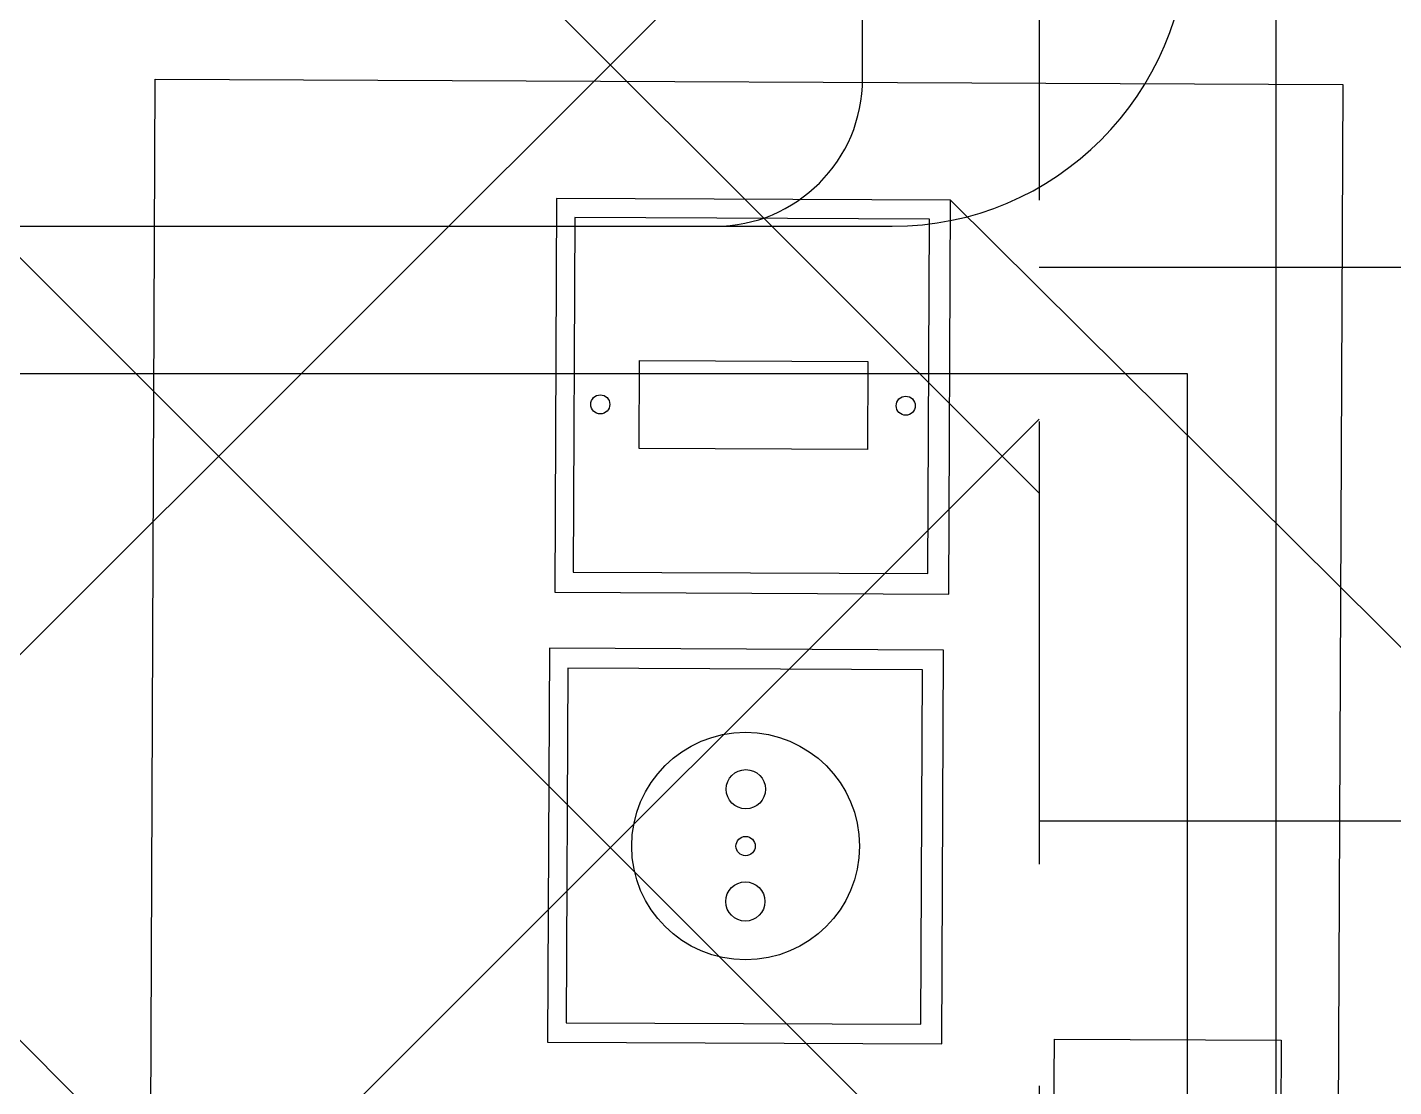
# Model space of a CAD drawing. Header units: inches. Extents: x 567115 to 582893, y 124948 to 133566.
# Drawn here: x 580439.82 to 580486.06, y 130678.51 to 130714.39 of the extents above; entities that cross this region are included whole.
import ezdxf

# ---------------------------------------------------------------- set-up
doc = ezdxf.new("R2010")
doc.units = ezdxf.units.IN
doc.header["$MEASUREMENT"] = 0
doc.linetypes.add('DASHED', pattern=[0.75, 0.5, -0.25])
for name, color, linetype in [('BOARD', 3, 'Continuous'), ('kazeb', 15, 'Continuous'), ('khatchin', 15, 'DASHED'), ('LIGHTING', 3, 'Continuous'), ('LIGHTING WIRE', 4, 'Continuous'), ('mobl', 11, 'Continuous'), ('wall kanaf', 4, 'Continuous'), ('wire', 4, 'Continuous')]:
    doc.layers.add(name, color=color, linetype=linetype)

# ---------------------------------------------------------------- blocks, each defined once
blk = doc.blocks.new('BOARD1')
at = {"layer": 'BOARD', "color": 4}
for p, q in [((-77.345, 2.639), (98.928, 2.639)), ((-77.345, -51.778), (-77.345, 2.639)), ((98.928, -51.778), (-77.345, -51.778))]:
    blk.add_line(p, q, dxfattribs=at)
at = {"layer": 'BOARD'}
for p, q in [((-33.516, -10.387), (-33.516, 0)), ((-33.516, 0), (33.516, 0)), ((33.516, -10.387), (-33.516, -10.387)), ((-71.965, -15.31), (-71.965, -33.374)), ((-53.901, -15.31), (-71.965, -15.31)), ((-53.901, -33.374), (-53.901, -15.31)), ((-51.333, -15.542), (-51.333, -33.606)), ((-33.269, -15.542), (-51.333, -15.542)), ((-33.269, -33.606), (-33.269, -15.542)), ((-71.09, -16.271), (-71.09, -32.529)), ((-54.833, -16.271), (-71.09, -16.271)), ((-54.833, -32.529), (-54.833, -16.271)), ((-50.426, -16.503), (-50.426, -32.761)), ((-34.168, -16.503), (-50.426, -16.503)), ((-34.168, -32.761), (-34.168, -16.503)), ((-71.09, -32.529), (-54.833, -32.529)), ((-50.426, -32.761), (-34.168, -32.761)), ((-71.965, -33.374), (-53.901, -33.374)), ((-51.333, -33.606), (-33.269, -33.606))]:
    blk.add_line(p, q, dxfattribs=at)
at = {"layer": 'BOARD', "color": 30}
for p, q in [((-64.555, -29.537), (-64.555, -19.07)), ((-64.555, -19.07), (-60.509, -19.07)), ((-60.509, -19.07), (-60.509, -29.537)), ((-60.509, -29.537), (-64.555, -29.537))]:
    blk.add_line(p, q, dxfattribs=at)
for centre, radius in [((-62.528, -17.325), 0.437), ((-42.301, -24.574), 5.219), ((-42.301, -24.574), 0.442), ((-62.528, -31.322), 0.437)]:
    blk.add_circle(centre, radius, dxfattribs=at)
at = {"layer": 'BOARD', "color": 2}
for centre in [(-44.909, -24.574), (-39.763, -24.574)]:
    blk.add_circle(centre, 0.9, dxfattribs=at)
blk = doc.blocks.new('FELESH1')
at = {"layer": 'wire', "color": 4, "linetype": 'Continuous'}
blk.add_line((10.691, 62.542), (-4.068, -22.21), dxfattribs=at)
blk = doc.blocks.new('tahkt')
at = {"layer": 'mobl'}
for p, q in [((0, 45), (200, 45)), ((0, -45), (0, 45))]:
    blk.add_line(p, q, dxfattribs=at)
blk = doc.blocks.new('2-03')
at = {"layer": 'mobl'}
for p, q in [((0.255, -0.47), (0.255, -0.41)), ((0.205, -0.42), (-0.195, -0.42)), ((0.255, -0.87), (0.255, -0.47))]:
    blk.add_line(p, q, dxfattribs=at)
for centre, radius in [((0.155, -0.41), 0.1), ((0.205, -0.47), 0.05)]:
    blk.add_arc(centre, radius, 0, 90, dxfattribs=at)

msp = doc.modelspace()

# ---------------------------------------------------------------- hatches: boundary and pattern name
at = {"layer": 'kazeb'}
h = msp.add_hatch(dxfattribs=at)
h.set_pattern_fill('ANSI33', color=256, scale=150, style=0)
edge = h.paths.add_edge_path()
edge.add_line((582109.566, 128632.039), (582109.566, 128392.039))
edge.add_line((582109.566, 128392.039), (578320.566, 128392.039))
edge.add_line((578320.566, 128392.039), (578320.566, 128690.539))
edge.add_line((578320.566, 128690.539), (578793.566, 128690.539))
edge.add_line((578793.566, 128690.539), (578793.566, 129021.039))
edge.add_line((578793.566, 129021.039), (578726.066, 129021.039))
edge.add_line((578726.066, 129021.039), (578726.066, 129420.539))
edge.add_line((578726.066, 129420.539), (578793.566, 129420.539))
edge.add_line((578793.566, 129420.539), (578793.566, 129646.75))
edge.add_arc((578599.474, 129621.049), 195.786, 7.54287, 86.85082)
edge.add_line((578610.23, 129816.539), (577001.066, 129816.539))
edge.add_line((577001.066, 129816.539), (577001.066, 129854.039))
edge.add_line((577001.066, 129854.039), (576904.066, 129854.039))
edge.add_line((576904.066, 129854.039), (576905.741, 130029.039))
edge.add_line((576905.741, 130029.039), (577001.066, 130029.039))
edge.add_line((577001.066, 130029.039), (577001.066, 130066.539))
edge.add_line((577001.066, 130066.539), (580046.566, 130066.539))
edge.add_line((580046.566, 130066.539), (580046.566, 131114.039))
edge.add_line((580046.566, 131114.039), (580126.566, 131114.039))
edge.add_line((580126.566, 131114.039), (580126.566, 131169.539))
edge.add_line((580126.566, 131169.539), (580340.345, 131169.539))
edge.add_line((580340.345, 131169.539), (580346.566, 131169.539))
edge.add_line((580346.566, 131169.539), (580393.566, 131169.539))
edge.add_line((580393.566, 131169.539), (580393.566, 128632.039))
edge.add_line((580393.566, 128632.039), (582109.566, 128632.039))
edge = h.paths.add_edge_path(flags=16)
edge.add_line((578993.566, 128632.039), (580058.688, 128632.039))
edge.add_line((580058.688, 128632.039), (580058.443, 129716.539))
edge.add_arc((579958.609, 129716.731), 99.835, 359.88976, 448.66327)
edge.add_line((579960.938, 129816.539), (578993.566, 129816.539))
edge.add_line((578993.566, 129816.539), (578993.566, 128632.039))
h = msp.add_hatch(dxfattribs=at)
h.set_pattern_fill('ANSI37,_I', color=256, scale=150, style=2)
h.set_pattern_definition([(45, (0, 0), (-13.25825215, 13.25825215), []), (135, (0, 0), (-13.25825215, -13.25825215), [])])
h.paths.add_polyline_path([(580474.066, 130492.039), (580393.578, 130492.039), (580393.583, 131106.039), (580474.066, 131106.039)])
h = msp.add_hatch(dxfattribs=at)
h.set_pattern_fill('LINE', color=256, scale=150, style=2)
h.paths.add_polyline_path([(581801.566, 131106.039), (580474.066, 131106.039), (580474.066, 130492.039), (581801.566, 130492.039)])

# ---------------------------------------------------------------- linework, layer by layer
at = {"layer": 'khatchin', "ltscale": 30}
for points in [[(580474.066, 130492.039), (580393.578, 130492.039), (580393.583, 131106.039), (580474.066, 131106.039)], [(581801.566, 131106.039), (580474.066, 131106.039), (580474.066, 130492.039), (581801.566, 130492.039)], [(580482.091, 130841.148), (580102.091, 130841.148), (580102.091, 130596.648), (580102.091, 130476.648), (580102.091, 130471.648), (580408.591, 130471.648), (580408.591, 130507.148), (580482.091, 130507.148)]]:
    msp.add_lwpolyline(points, close=True, dxfattribs=at)
at = {"layer": 'wall kanaf', "color": 15, "ltscale": 0.1}
msp.add_line((580482.091, 130507.148), (580482.091, 130841.148), dxfattribs=at)

# ---------------------------------------------------------------- block references
at = {"layer": 'LIGHTING', "linetype": 'Continuous', "ltscale": 7, "xscale": 0.738630000007106, "yscale": 0.738630000007106, "zscale": 0.738630000007106, "rotation": 269.7461492860658}
msp.add_blockref('BOARD1', (580482.142, 130655.33), dxfattribs=at)
at = {"layer": 'LIGHTING WIRE', "ltscale": 8, "xscale": 0.8799999989897282, "yscale": 0.8799999989897282, "zscale": 0.8799999989897282, "rotation": 55.06123397295939}
msp.add_blockref('FELESH1', (580510.798, 130669.303), dxfattribs=at)
at = {"layer": 'mobl', "xscale": 100, "yscale": 100, "zscale": 100, "rotation": 270.0000000000001}
msp.add_blockref('2-03', (580510.091, 130733.148), dxfattribs=at)
at = {"layer": 'mobl', "linetype": 'Continuous', "xscale": -1}
msp.add_blockref('tahkt', (580479.091, 130657.648), dxfattribs=at)

doc.saveas('drawing.dxf')
